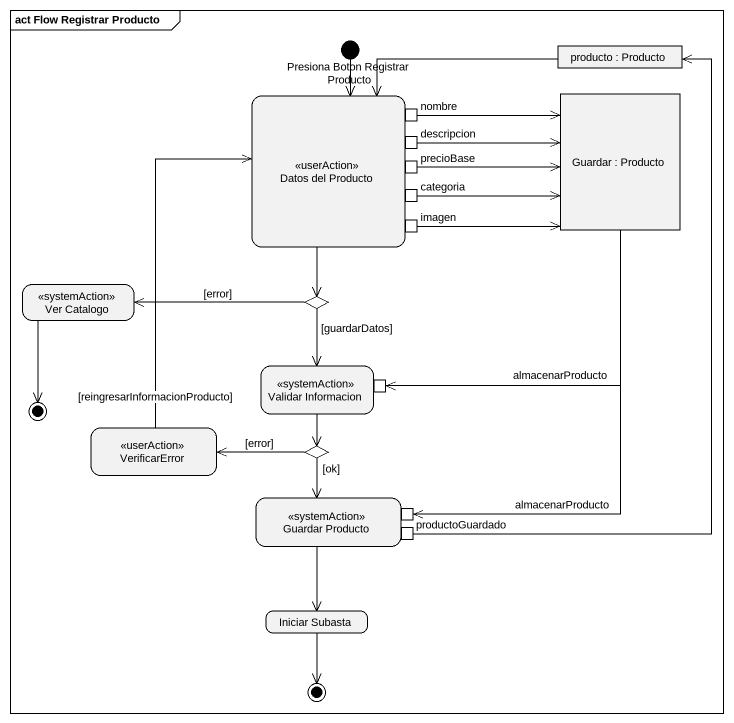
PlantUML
@startuml
mainframe act Flow Registrar Producto
hide empty description
state "Presiona Boton Registrar Producto" as Presiona_Boton_Registrar <<start>>
state "producto : Producto" as producto <<object>>
state "Datos del Producto" as Datos_del_Producto <<userAction>> {
  state descripcion <<outputPin>>
  state nombre <<outputPin>>
  state precioBase <<outputPin>>
  state categoria <<outputPin>>
  state imagen <<outputPin>>
}
state "Guardar : Producto" as Guardar <<object>>
state "Ver Catalogo" as Ver_Catalogo <<systemAction>>
state choice1 <<choice>>
state "Validar Informacion" as Validar_Informacion <<systemAction>> {
  state almacenarProducto <<inputPin>>
}
state final1 <<end>>
state VerificarError <<userAction>>
state choice2 <<choice>>
state "Guardar Producto" as Guardar_Producto <<systemAction>> {
  state pin1 <<inputPin>>
  state productoGuardado <<outputPin>>
}
state "Iniciar Subasta" as Iniciar_Subasta
state final2 <<end>>
Presiona_Boton_Registrar --> Datos_del_Producto
producto -left-> Datos_del_Producto
Datos_del_Producto --> choice1
Guardar --> almacenarProducto
Guardar --> pin1 : almacenarProducto
descripcion -right-> Guardar
nombre -right-> Guardar
precioBase -right-> Guardar
categoria -right-> Guardar
imagen -right-> Guardar
Ver_Catalogo --> final1
choice1 -left-> Ver_Catalogo : [error]
choice1 --> Validar_Informacion : [guardarDatos]
Validar_Informacion --> choice2
VerificarError -up-> Datos_del_Producto : [reingresarInformacionProducto]
choice2 -left-> VerificarError : [error]
choice2 --> Guardar_Producto : [ok]
Guardar_Producto --> Iniciar_Subasta
productoGuardado -up-> producto
Iniciar_Subasta --> final2
@enduml
